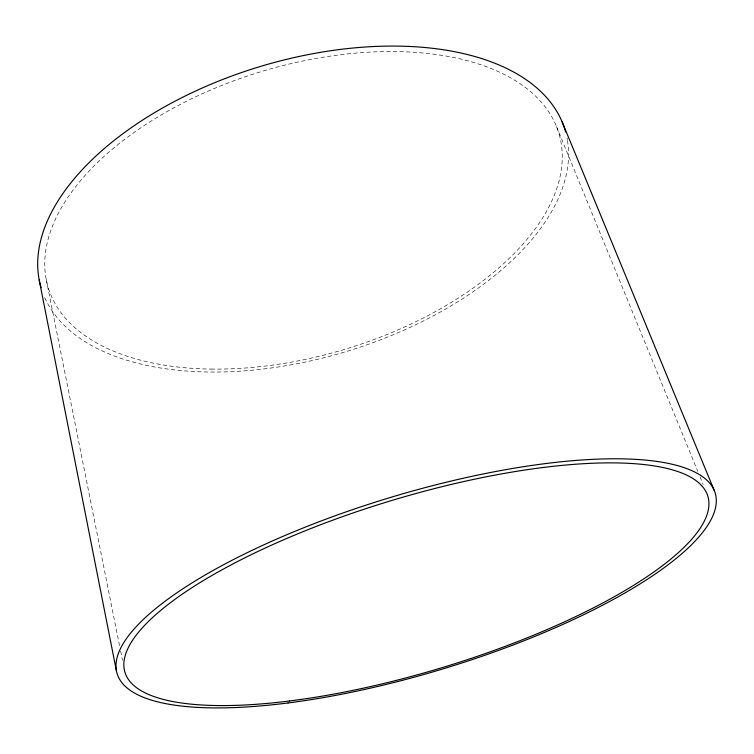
<?xml version="1.0" encoding="UTF-8"?>
<svg xmlns="http://www.w3.org/2000/svg" width="754" height="754" viewBox="0 0 754 754"><rect width="100%" height="100%" fill="white"/><g stroke="black" fill="none" stroke-linecap="round" stroke-linejoin="round"><path stroke-width="0.57" stroke-dasharray="3.77 2.83" d="M556.499 126.549L697.789 471.391M700.023 476.83L703.143 484.445M46.239 279.517L119.688 646.47M120.612 651.088L122.459 660.316M567.027 137.935A273.598 148.868 -16.8 0 1 567.347 139.66M567.489 140.517A273.598 148.868 -16.8 0 1 343.202 352.457A273.598 148.868 -16.8 0 1 43.685 295.163M211.063 369.074A266.718 145.004 -16.8 0 0 559.034 133.863A266.718 145.004 -16.8 0 0 140.451 128.039A266.718 145.004 -16.8 0 0 211.063 369.074"/><path stroke-width="1.13" d="M562.164 121.941L714.198 490.354M39.199 279.97L116.427 670.919M565.142 130.272A273.598 148.868 -16.8 0 1 565.632 131.969M41.084 287.708A273.598 148.868 -16.8 0 1 259.998 66.578A273.598 148.868 -16.8 0 1 564.887 129.434M289.517 700.975A304.446 87.285 -16.8 0 0 708.119 497.188A304.446 87.285 -16.8 0 0 251.572 554.51A304.446 87.285 -16.8 0 0 289.517 700.975M288.056 702.954A312.373 89.66 -16.8 0 0 715.273 493.38A312.373 89.66 -16.8 0 0 245.078 553.719A312.373 89.66 -16.8 0 0 288.056 702.954"/></g></svg>
